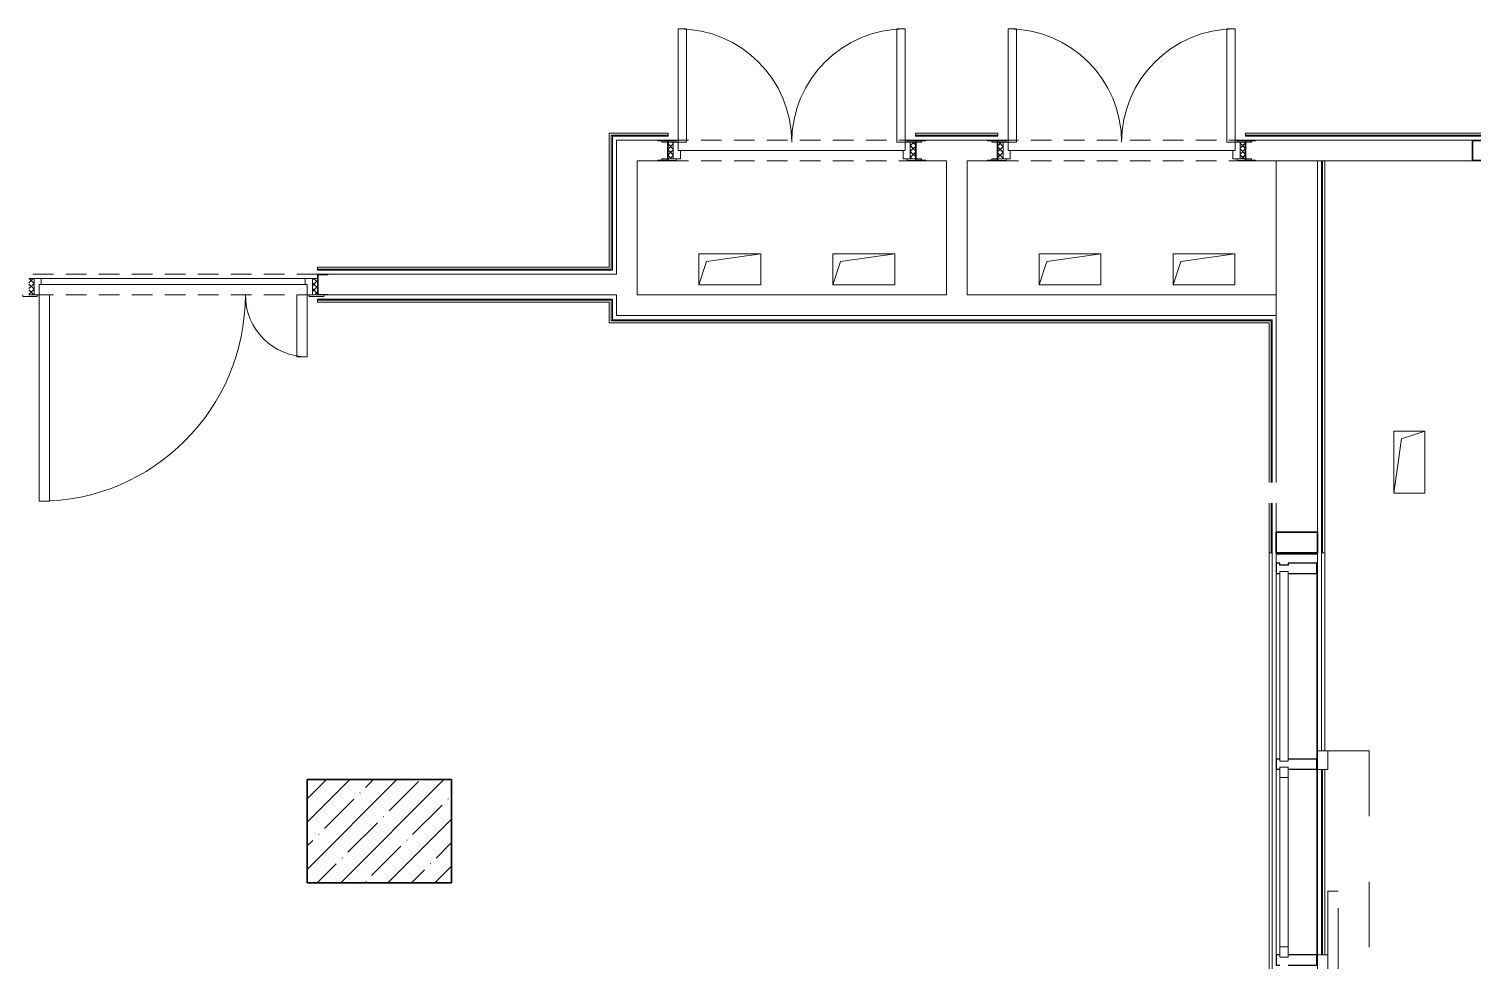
# Model space of a CAD drawing. Header units: millimetres. Extents: x 5993 to 95364, y 94667 to 143522.
# Drawn here: x 49304 to 49874, y 119288 to 119655 of the extents above; entities that cross this region are included whole.
import ezdxf

# ---------------------------------------------------------------- set-up
doc = ezdxf.new("R2010")
doc.units = ezdxf.units.MM
for name, pattern in [('200_ШТРИХ_ш1п0_6_', [160, 100, -60]), ('Штрих', [635, 317.5, -317.5]), ('Штрих короткий', [300, 150, -150])]:
    doc.linetypes.add(name, pattern=pattern)
for name, color, linetype, lineweight in [('0-2', 7, 'Continuous', 9), ('Двери', 7, 'Continuous', 9), ('Двери-1', 7, 'Continuous', 13), ('Импосты витража', 7, 'Continuous', 9), ('Импосты витража-1', 7, 'Continuous', 25), ('Каркас несущий', 7, 'Continuous', 9), ('Каркас_Импост', 7, 'Continuous', 13), ('Каркас_Импост-1', 7, 'Continuous', 9), ('Невидимые линии-1', 7, 'Штрих', 9), ('Несущие колонны', 7, 'Continuous', 9), ('Несущие колонны-1', 7, 'Continuous', 35), ('Обобщенные модели', 7, 'Continuous', 9), ('Общие ребра', 7, 'Continuous', 9), ('Остекление-1', 7, 'Continuous', 9), ('Открывание-1', 7, 'Continuous', 9), ('Панель', 7, 'Continuous', 13), ('Перекрытия', 7, 'Continuous', 9), ('Перемычка-1', 7, 'Штрих короткий', 9), ('Перемычка_Пунктирные линии-1', 7, '200_ШТРИХ_ш1п0_6_', 9), ('Стены', 7, 'Continuous', 9), ('Стены-1', 7, 'Continuous', 13)]:
    doc.layers.add(name, color=color, linetype=linetype, lineweight=lineweight)

# ---------------------------------------------------------------- blocks, each defined once
blk = doc.blocks.new('Дверь_СКБ_2Ст_Внутренняя_ШЕР - СОШ_Д-27__Дв_1400x2100h_Помещения пищеблока_EI30-27874836-АИ2_01_План напольных покрытий и плинтусов 1го этажа _Часть 1_')
at = {"layer": 'Двери'}
h = blk.add_hatch(dxfattribs=at)
h.set_pattern_fill('FP_80', color=256, style=0, pattern_type=2)
h.set_pattern_definition([(135, (1601.41, 114.685), (-14.14214, -14.14214), []), (225, (1601.41, 114.685), (14.14214, -14.14214), [])])
h.paths.add_polyline_path([(687.5, 50), (687.5, -30), (712.5, -30), (712.5, 50)], flags=0)
at = {"layer": 'Каркас_Импост-1'}
h = blk.add_hatch(dxfattribs=at)
h.set_pattern_fill('FP_81', color=256, style=0, pattern_type=2)
h.set_pattern_definition([(45, (-521.384, 114.685), (-14.1421, 14.1421), []), (135, (-521.384, 114.685), (-14.1421, -14.1421), [])])
h.paths.add_polyline_path([(-687.5, 50), (-687.5, -30), (-662.5, -30), (-662.5, 50)], flags=0)
at = {"layer": 'Каркас_Импост'}
for p, q in [((-647.5, 58), (-717.5, 58)), ((-717.5, 58), (-717.5, 50)), ((-662.5, 50), (-687.5, 50)), ((-687.5, 50), (-647.5, 50)), ((-637.5, 50), (-662.5, 50)), ((-662.5, 50), (-662.5, -30)), ((-662.5, -30), (-662.5, 50)), ((-647.5, 50), (-662.5, 50)), ((-662.5, 50), (-662.5, 49)), ((-662.5, 49), (-647.5, 49)), ((-647.5, 50), (-647.5, 58)), ((-647.5, 49), (-647.5, 50)), ((-637.5, 0), (-637.5, 50)), ((-627.5, 0), (-637.5, 0)), ((-627.5, -30), (-627.5, 0)), ((662.5, 0), (652.5, 0)), ((652.5, 0), (652.5, -30)), ((662.5, 50), (662.5, 0)), ((687.5, 50), (662.5, 50)), ((742.5, 58), (672.5, 58)), ((672.5, 58), (672.5, 50)), ((687.5, 50), (672.5, 50)), ((672.5, 50), (672.5, 49)), ((672.5, 50), (712.5, 50)), ((672.5, 49), (687.5, 49)), ((687.5, -30), (687.5, 50)), ((712.5, 50), (687.5, 50)), ((687.5, 50), (687.5, -30)), ((687.5, 49), (687.5, 50)), ((742.5, 50), (742.5, 58)), ((-687.5, -30), (-662.5, -30)), ((-662.5, -30), (-627.5, -30)), ((652.5, -30), (687.5, -30)), ((687.5, -30), (712.5, -30))]:
    blk.add_line(p, q, dxfattribs=at)
at = {"layer": 'Открывание-1'}
for centre, radius, start, end in [((662.5, 50), 1000, 90, 180), ((-637.5, 50), 300, 0, 90)]:
    blk.add_arc(centre, radius, start, end, dxfattribs=at)
at = {"layer": 'Панель'}
for p, q in [((662.5, 1050), (612.5, 1050)), ((612.5, 1050), (612.5, 50)), ((662.5, 50), (662.5, 1050)), ((-637.5, 350), (-637.5, 50)), ((-587.5, 350), (-637.5, 350)), ((-587.5, 50), (-587.5, 350)), ((-637.5, 50), (-587.5, 50)), ((612.5, 50), (662.5, 50))]:
    blk.add_line(p, q, dxfattribs=at)
blk = doc.blocks.new('BSC_Колонна _Прямоугольная - 500х700-V109-АИ2_01_План напольных покрытий и плинтусов 1го этажа _Часть 1_')
at = {"layer": 'Несущие колонны'}
h = blk.add_hatch(dxfattribs=at)
h.set_pattern_fill('FP_142', color=256, style=0, pattern_type=2)
h.set_pattern_definition([(315, (-66200, 95950), (114.04925, 114.04925), []), (315, (-66200, 95835.95), (114.04925, 114.04925), [201.613, -40.323, 3.353, -36.97])])
h.paths.add_polyline_path([(-250, 350), (-250, -350), (250, -350), (250, 350)], flags=0)
at = {"layer": 'Несущие колонны-1'}
for p, q in [((250, 350), (-250, 350)), ((-250, 350), (-250, -350)), ((250, -350), (250, 350)), ((-250, -350), (250, -350))]:
    blk.add_line(p, q, dxfattribs=at)
blk = doc.blocks.new('Дверь_СКБ_2Ст_Внутренняя_ШЕР - СОШ_Д-26__Дв_1200x2100h_Технический шкаф ЭОМ и СС_EI30-29444369-АИ2_01_План напольных покрытий и плинтусов 1го этажа _Часть 1_')
at = {"layer": 'Двери'}
h = blk.add_hatch(dxfattribs=at)
h.set_pattern_fill('FP_205', color=256, style=0, pattern_type=2)
h.set_pattern_definition([(135, (1701.41, 114.685), (-14.14214, -14.14214), []), (225, (1701.41, 114.685), (14.14214, -14.14214), [])])
h.paths.add_polyline_path([(612.5, -40), (612.5, 40), (587.5, 40), (587.5, -40)], flags=0)
at = {"layer": 'Каркас_Импост-1'}
h = blk.add_hatch(dxfattribs=at)
h.set_pattern_fill('FP_206', color=256, style=0, pattern_type=2)
h.set_pattern_definition([(45, (-421.384, 114.685), (-14.1421, 14.1421), []), (135, (-421.384, 114.685), (-14.1421, -14.1421), [])])
h.paths.add_polyline_path([(-562.5, -40), (-562.5, 40), (-587.5, 40), (-587.5, -40)], flags=0)
at = {"layer": 'Двери'}
for p, q in [((-617.5, 47), (-617.5, 40)), ((-617.5, 40), (-590.5, 40)), ((-547.5, 48), (-587.6, 48)), ((-587.5, 40), (-562.5, 40)), ((-562.5, 40), (-547.5, 40)), ((-547.5, 40), (-547.5, 48)), ((612.5, 48), (572.5, 48)), ((572.5, 48), (572.5, 40)), ((572.5, 40), (587.5, 40)), ((587.5, 40), (612.5, 40)), ((615.3, 40), (642.5, 40)), ((642.5, 40), (642.5, 47)), ((-617.5, -40), (-617.5, -47)), ((-590.3, -40), (-617.5, -40)), ((-562.5, -40), (-587.5, -40)), ((-587.5, -48), (-547.5, -48)), ((-547.5, -40), (-562.5, -40)), ((-547.5, -48), (-547.5, -40)), ((587.5, -40), (572.5, -40)), ((572.5, -40), (572.5, -48)), ((572.5, -48), (612.6, -48)), ((612.5, -40), (587.5, -40)), ((642.5, -40), (615.5, -40)), ((642.5, -47), (642.5, -40))]:
    blk.add_line(p, q, dxfattribs=at)
at = {"layer": 'Каркас_Импост'}
for p, q in [((-562.5, 40), (-587.5, 40)), ((-537.5, 40), (-562.5, 40)), ((-562.5, 40), (-562.5, -40)), ((-562.5, -40), (-562.5, 40)), ((-537.5, 0), (-537.5, 40)), ((-527.5, 0), (-537.5, 0)), ((-527.5, -40), (-527.5, 0)), ((562.5, 0), (552.5, 0)), ((552.5, 0), (552.5, -40)), ((562.5, 40), (562.5, 0)), ((587.5, 40), (562.5, 40)), ((587.5, -40), (587.5, 40)), ((612.5, 40), (587.5, 40)), ((587.5, 40), (587.5, -40)), ((-587.5, -40), (-562.5, -40)), ((-562.5, -40), (-527.5, -40)), ((552.5, -40), (587.5, -40)), ((587.5, -40), (612.5, -40))]:
    blk.add_line(p, q, dxfattribs=at)
at = {"layer": 'Открывание-1'}
for centre, start, end in [((-537.5, 40), 0, 90), ((562.5, 40), 90, 180)]:
    blk.add_arc(centre, 550, start, end, dxfattribs=at)
at = {"layer": 'Панель'}
for p, q in [((-537.5, 590), (-537.5, 40)), ((-497.5, 590), (-537.5, 590)), ((-497.5, 40), (-497.5, 590)), ((562.5, 590), (522.5, 590)), ((522.5, 590), (522.5, 40)), ((562.5, 40), (562.5, 590)), ((-537.5, 40), (-497.5, 40)), ((522.5, 40), (562.5, 40))]:
    blk.add_line(p, q, dxfattribs=at)
blk = doc.blocks.new('PNS_Панель прямоугольная2 - Нр_Стекло - 40мм-29109210-АИ2_01_План напольных покрытий и плинтусов 1го этажа _Часть 1_')
at = {"layer": 'Остекление-1'}
for p, q in [((-460, 0), (-460, 40)), ((-460, 40), (460, 40)), ((460, 40), (460, 0)), ((-460, 0), (460, 0)), ((460, 0), (-460, 0))]:
    blk.add_line(p, q, dxfattribs=at)
blk = doc.blocks.new('Прямоугольный импост - Импост структурный с накладкой - 180мм-V181-АИ2_01_План напольных покрытий и плинтусов 1го этажа _Часть 1_')
at = {"layer": 'Импосты витража-1'}
for p, q in [((-25, 0), (-25, 17)), ((-25, 17), (25, 17)), ((-15, 0), (-25, 0)), ((-15, -40), (-15, 0)), ((25, 17), (25, 0)), ((-25, -180), (-25, -40)), ((-25, -40), (-15, -40)), ((25, -40), (25, -180)), ((25, -180), (-25, -180))]:
    blk.add_line(p, q, dxfattribs=at)
blk = doc.blocks.new('Прямоугольный импост - Импост структурный с накладкой - 180мм-29109187-АИ2_01_План напольных покрытий и плинтусов 1го этажа _Часть 1_')
at = {"layer": 'Импосты витража-1'}
for p, q in [((-25, 0), (-25, 17)), ((-25, 17), (25, 17)), ((25, 17), (25, 0)), ((-25, -180), (-25, -40)), ((25, -40), (25, -180)), ((25, -180), (-25, -180))]:
    blk.add_line(p, q, dxfattribs=at)
blk = doc.blocks.new('Прямоугольный импост - Импост структурный с накладкой - 180мм-29109185-АИ2_01_План напольных покрытий и плинтусов 1го этажа _Часть 1_')
at = {"layer": 'Импосты витража'}
for p, q in [((100300, 67450), (100300, 66575)), ((100497, 67450), (100497, 66575))]:
    blk.add_line(p, q, dxfattribs=at)
blk = doc.blocks.new('PNS_Панель прямоугольная2 - Нр_Стекло - 40мм-29109234-АИ2_01_План напольных покрытий и плинтусов 1го этажа _Часть 1_')
at = {"layer": 'Каркас_Импост'}
for p, q in [((-460, 0), (-460, 40)), ((-460, 40), (-410, 40)), ((-410, 40), (-410, 0)), ((460, 40), (410, 40)), ((410, 40), (410, 0)), ((460, 0), (460, 40)), ((-410, 0), (-460, 0)), ((410, 0), (460, 0))]:
    blk.add_line(p, q, dxfattribs=at)
at = {"layer": 'Каркас_Импост-1'}
for p, q in [((-410, 40), (410, 40)), ((-410, 0), (410, 0))]:
    blk.add_line(p, q, dxfattribs=at)
blk = doc.blocks.new('Прямоугольный импост - Импост структурный с накладкой - 180мм-29109192-АИ2_01_План напольных покрытий и плинтусов 1го этажа _Часть 1_')
at = {"layer": 'Импосты витража'}
for p, q in [((100300, 66575), (100300, 66550)), ((100497, 66575), (100497, 66550))]:
    blk.add_line(p, q, dxfattribs=at)
blk = doc.blocks.new('154_Фахверк_СКБ_Швеллер - Тип_100_4010-27789772-АИ2_01_План напольных покрытий и плинтусов 1го этажа _Часть 1_')
at = {"layer": 'Обобщенные модели'}
for p, q in [((175, 50), (125, 50)), ((125, 50), (125, -50)), ((128, 47), (175, 47)), ((128, -47), (128, 47)), ((175, 47), (175, 50)), ((125, -50), (175, -50)), ((175, -47), (128, -47)), ((175, -50), (175, -47))]:
    blk.add_line(p, q, dxfattribs=at)
blk = doc.blocks.new('АР_Перемычка - АР_Перемычка-27874934-АИ2_01_План напольных покрытий и плинтусов 1го этажа _Часть 1_')
at = {"layer": 'Обобщенные модели'}
blk.add_line((0, -50), (3, -50), dxfattribs=at)
at = {"layer": 'Перемычка_Пунктирные линии-1'}
for p, q in [((0, 50), (1400, 50)), ((0, -50), (1400, -50))]:
    blk.add_line(p, q, dxfattribs=at)
blk = doc.blocks.new('АР_Перемычка - АР_Перемычка-27882413-АИ2_01_План напольных покрытий и плинтусов 1го этажа _Часть 1_')
at = {"layer": 'Обобщенные модели'}
blk.add_line((0, -50), (3, -50), dxfattribs=at)
at = {"layer": 'Перемычка_Пунктирные линии-1'}
for p, q in [((0, 50), (1200, 50)), ((0, -50), (1200, -50))]:
    blk.add_line(p, q, dxfattribs=at)
blk = doc.blocks.new('DM_Штора_Противопожарная_Doormaster_EI-60 - ш_900 х в_2300 горячий цех-29093161-АИ2_01_План напольных покрытий и плинтусов 1го этажа _Часть 1_')
at = {"layer": 'Двери-1'}
for p, q in [((-325, 150), (-415, 150)), ((-415, 150), (-415, 100)), ((-325, 100), (-325, 150)), ((575, 150), (575, 100)), ((665, 150), (575, 150)), ((665, 100), (665, 150)), ((-415, 100), (-325, 100)), ((-325, 125), (575, 125)), ((575, 100), (665, 100))]:
    blk.add_line(p, q, dxfattribs=at)
at = {"layer": 'Невидимые линии-1'}
for p, q in [((-415, 350), (665, 350)), ((-415, 350), (-415, 100)), ((665, 100), (665, 350)), ((265, 200), (265, 150)), ((665, 200), (265, 200)), ((265, 150), (665, 150)), ((665, 150), (665, 200)), ((-415, 100), (665, 100))]:
    blk.add_line(p, q, dxfattribs=at)
blk = doc.blocks.new('Прямоугольный импост - Импост структурный с накладкой - 180мм-29109184-АИ2_01_План напольных покрытий и плинтусов 1го этажа _Часть 1_')
at = {"layer": 'Импосты витража'}
for p, q in [((100300, 64600), (100300, 63700)), ((100497, 64600), (100497, 63700))]:
    blk.add_line(p, q, dxfattribs=at)
blk = doc.blocks.new('ПР_Уголок - ПР_Уголок-37035710-АИ2_01_План напольных покрытий и плинтусов 1го этажа _Часть 1_')
at = {"layer": 'Каркас несущий'}
for p, q in [((0, -6), (0, 0)), ((200, 0), (200, -6)), ((0, -50), (0, -6)), ((200, -6), (0, -6)), ((200, -6), (200, -75)), ((200, -75), (197, -75))]:
    blk.add_line(p, q, dxfattribs=at)
blk = doc.blocks.new('AR_Отверстие прямоугольное _в плите_ - AR_Отверстие прямоугольное _в плите_-30229441-АИ2_01_План напольных покрытий и плинтусов 1го этажа _Часть 1_')
at = {"layer": 'Обобщенные модели'}
for p, q in [((150, 75), (-150, 75)), ((-150, 75), (-150, -75)), ((-112.5, 37.5), (150, 75)), ((150, -75), (150, 75)), ((-150, -75), (-112.5, 37.5)), ((-150, -75), (150, -75))]:
    blk.add_line(p, q, dxfattribs=at)
blk = doc.blocks.new('AR_Отверстие прямоугольное _в плите_ - AR_Отверстие прямоугольное _в плите_-30459630-АИ2_01_План напольных покрытий и плинтусов 1го этажа _Часть 1_')
at = {"layer": 'Обобщенные модели'}
for p, q in [((75, 150), (-75, 150)), ((-75, 150), (-75, -150)), ((-37.5, 112.5), (75, 150)), ((75, -150), (75, 150)), ((-75, -150), (-37.5, 112.5)), ((-75, -150), (75, -150))]:
    blk.add_line(p, q, dxfattribs=at)
blk = doc.blocks.new('Проем_Дверь_Прямоугольный - 6800х2300h_витражные проемы-35273744-АИ2_01_План напольных покрытий и плинтусов 1го этажа _Часть 1_')
at = {"layer": 'Перемычка-1'}
for p, q in [((3400, 100), (-3400, 100)), ((3400, -100), (-3400, -100))]:
    blk.add_line(p, q, dxfattribs=at)
blk = doc.blocks.new('BSC_Колонна _Прямоугольная1 - 200х100 _металл_-35572301-АИ2_01_План напольных покрытий и плинтусов 1го этажа _Часть 1_')
at = {"layer": 'Несущие колонны-1'}
for p, q in [((100, 50), (-100, 50)), ((-100, 50), (-100, -50)), ((100, -50), (100, 50)), ((-100, -50), (100, -50))]:
    blk.add_line(p, q, dxfattribs=at)
blk = doc.blocks.new('154_Фахверк_СКБ_Швеллер - Тип_100_4010_1-28088705-АИ2_01_План напольных покрытий и плинтусов 1го этажа _Часть 1_')
at = {"layer": 'Обобщенные модели'}
for p, q in [((175, 50), (125, 50)), ((125, 50), (125, -50)), ((128, 47), (175, 47)), ((128, -47), (128, 47)), ((175, 47), (175, 50)), ((125, -50), (175, -50)), ((175, -47), (128, -47)), ((175, -50), (175, -47))]:
    blk.add_line(p, q, dxfattribs=at)

msp = doc.modelspace()

# ---------------------------------------------------------------- linework, layer by layer
at = {"layer": 'Общие ребра'}
for p, q in [((49534.14, 119613.46), (49534.55, 119613.46)), ((49534.14, 119613.46), (49534.14, 119561.37)), ((49556.52, 119613.46), (49534.55, 119613.46)), ((49686.75, 119613.46), (49654.2, 119613.46)), ((49886.17, 119613.46), (49784.43, 119613.46)), ((49814.95, 119603.29), (49814.95, 119448.64)), ((49534.14, 119560.56), (49418.15, 119560.56)), ((49534.14, 119561.37), (49534.14, 119560.56)), ((49418.15, 119548.35), (49533.32, 119548.35)), ((49533.32, 119548.35), (49534.14, 119548.35)), ((49534.14, 119548.35), (49534.14, 119540.62)), ((49534.14, 119540.21), (49534.14, 119540.62)), ((49534.14, 119540.21), (49793.79, 119540.21)), ((49793.79, 119540.21), (49794.6, 119540.21)), ((49794.6, 119540.21), (49794.6, 119476.31)), ((49794.6, 119468.17), (49794.6, 119448.64))]:
    msp.add_line(p, q, dxfattribs=at)
at = {"layer": 'Перекрытия'}
for p, q in [((49556.52, 119611.43), (49558.56, 119611.43)), ((49558.56, 119611.43), (49558.56, 119611.27)), ((49561.41, 119607.36), (49649.31, 119607.36)), ((49652.16, 119611.27), (49652.16, 119611.43)), ((49652.16, 119611.43), (49654.2, 119611.43)), ((49686.75, 119611.43), (49688.79, 119611.43)), ((49688.79, 119611.43), (49688.79, 119611.27)), ((49691.64, 119607.36), (49779.55, 119607.36)), ((49782.39, 119611.27), (49782.39, 119611.43)), ((49782.39, 119611.43), (49784.43, 119611.43)), ((49413.27, 119556.89), (49309.08, 119556.89)), ((49309.08, 119554.45), (49413.27, 119554.45))]:
    msp.add_line(p, q, dxfattribs=at)
at = {"layer": 'Стены'}
for p, q in [((49793.79, 118895.15), (49793.79, 119448.64)), ((49795.01, 119448.64), (49795.01, 118895.15)), ((49814.55, 119370.5), (49814.55, 119448.64)), ((49815.77, 119448.64), (49815.77, 119370.5)), ((49812.92, 119442.53), (49812.92, 119370.5)), ((49812.92, 119363.17), (49812.92, 119289.92)), ((49814.55, 119289.92), (49814.55, 119363.17)), ((49815.77, 119363.17), (49815.77, 119289.92))]:
    msp.add_line(p, q, dxfattribs=at)
at = {"layer": 'Стены-1'}
for p, q in [((49534.14, 119614.28), (49533.32, 119614.28)), ((49533.32, 119614.28), (49533.32, 119561.37)), ((49534.55, 119614.28), (49534.14, 119614.28)), ((49556.52, 119614.28), (49534.55, 119614.28)), ((49534.55, 119613.06), (49556.52, 119613.06)), ((49534.55, 119561.37), (49534.55, 119613.06)), ((49556.52, 119613.06), (49556.52, 119614.28)), ((49686.75, 119614.28), (49654.2, 119614.28)), ((49654.2, 119614.28), (49654.2, 119613.06)), ((49654.2, 119613.06), (49686.75, 119613.06)), ((49686.75, 119613.06), (49686.75, 119614.28)), ((49886.17, 119614.28), (49784.43, 119614.28)), ((49784.43, 119614.28), (49784.43, 119613.06)), ((49784.43, 119613.06), (49886.17, 119613.06)), ((49536.17, 119611.43), (49536.17, 119558.52)), ((49544.31, 119611.43), (49536.17, 119611.43)), ((49552.45, 119611.43), (49544.31, 119611.43)), ((49682.69, 119611.43), (49658.27, 119611.43)), ((49873.96, 119611.43), (49788.5, 119611.43)), ((49544.31, 119550.38), (49544.31, 119603.29)), ((49544.31, 119603.29), (49552.45, 119603.29)), ((49658.27, 119603.29), (49666.41, 119603.29)), ((49666.41, 119603.29), (49666.41, 119550.38)), ((49674.55, 119550.38), (49674.55, 119603.29)), ((49674.55, 119603.29), (49682.69, 119603.29)), ((49788.5, 119603.29), (49873.96, 119603.29)), ((49812.92, 119603.29), (49796.64, 119603.29)), ((49796.64, 119603.29), (49796.64, 119476.31)), ((49812.92, 119456.78), (49812.92, 119603.29)), ((49815.77, 119603.29), (49814.55, 119603.29)), ((49814.55, 119603.29), (49814.55, 119448.64)), ((49815.77, 119448.64), (49815.77, 119603.29)), ((49533.32, 119561.37), (49418.15, 119561.37)), ((49418.15, 119561.37), (49418.15, 119560.15)), ((49534.55, 119560.56), (49534.55, 119561.37)), ((49534.55, 119560.15), (49534.55, 119560.56)), ((49418.15, 119560.15), (49534.55, 119560.15)), ((49536.17, 119558.52), (49422.22, 119558.52)), ((49422.22, 119550.38), (49536.17, 119550.38)), ((49536.17, 119550.38), (49536.17, 119542.24)), ((49666.41, 119550.38), (49544.31, 119550.38)), ((49796.64, 119550.38), (49674.55, 119550.38)), ((49796.64, 119542.24), (49796.64, 119550.38)), ((49533.32, 119548.76), (49418.15, 119548.76)), ((49418.15, 119548.76), (49418.15, 119547.53)), ((49418.15, 119547.53), (49533.32, 119547.53)), ((49534.14, 119548.76), (49533.32, 119548.76)), ((49533.32, 119547.53), (49533.32, 119540.62)), ((49534.55, 119548.76), (49534.14, 119548.76)), ((49534.55, 119540.62), (49534.55, 119548.76)), ((49533.32, 119540.62), (49533.32, 119540.21)), ((49533.32, 119540.21), (49533.32, 119539.39)), ((49533.32, 119539.39), (49793.79, 119539.39)), ((49793.79, 119540.62), (49534.55, 119540.62)), ((49536.17, 119542.24), (49796.64, 119542.24)), ((49794.6, 119540.62), (49793.79, 119540.62)), ((49793.79, 119539.39), (49793.79, 119476.31)), ((49795.01, 119540.62), (49794.6, 119540.62)), ((49795.01, 119476.31), (49795.01, 119540.62)), ((49793.79, 119468.17), (49793.79, 119448.64)), ((49795.01, 119448.64), (49795.01, 119468.17)), ((49796.64, 119468.17), (49796.64, 119456.78)), ((49793.79, 119448.64), (49795.01, 119448.64)), ((49814.55, 119448.64), (49815.77, 119448.64))]:
    msp.add_line(p, q, dxfattribs=at)

# ---------------------------------------------------------------- block references
at = {"layer": '0-2', "xscale": 0.08139549610658335, "yscale": 0.08139549610658335, "zscale": 0.08139549610658335}
for name, p in [('Дверь_СКБ_2Ст_Внутренняя_ШЕР - СОШ_Д-26__Дв_1200x2100h_Технический шкаф ЭОМ и СС_EI30-29444369-АИ2_01_План напольных покрытий и плинтусов 1го этажа _Часть 1_', (49604.34, 119607.36)), ('Дверь_СКБ_2Ст_Внутренняя_ШЕР - СОШ_Д-26__Дв_1200x2100h_Технический шкаф ЭОМ и СС_EI30-29444369-АИ2_01_План напольных покрытий и плинтусов 1го этажа _Часть 1_', (49734.57, 119607.36)), ('АР_Перемычка - АР_Перемычка-27882413-АИ2_01_План напольных покрытий и плинтусов 1го этажа _Часть 1_', (49556.52, 119607.36)), ('154_Фахверк_СКБ_Швеллер - Тип_100_4010-27789772-АИ2_01_План напольных покрытий и плинтусов 1го этажа _Часть 1_', (49644.02, 119607.36)), ('АР_Перемычка - АР_Перемычка-27882413-АИ2_01_План напольных покрытий и плинтусов 1го этажа _Часть 1_', (49686.75, 119607.36)), ('154_Фахверк_СКБ_Швеллер - Тип_100_4010-27789772-АИ2_01_План напольных покрытий и плинтусов 1го этажа _Часть 1_', (49774.25, 119607.36)), ('154_Фахверк_СКБ_Швеллер - Тип_100_4010_1-28088705-АИ2_01_План напольных покрытий и плинтусов 1го этажа _Часть 1_', (49863.79, 119607.36)), ('AR_Отверстие прямоугольное _в плите_ - AR_Отверстие прямоугольное _в плите_-30229441-АИ2_01_План напольных покрытий и плинтусов 1го этажа _Часть 1_', (49580.9, 119560.53)), ('AR_Отверстие прямоугольное _в плите_ - AR_Отверстие прямоугольное _в плите_-30229441-АИ2_01_План напольных покрытий и плинтусов 1го этажа _Часть 1_', (49633.81, 119560.53)), ('AR_Отверстие прямоугольное _в плите_ - AR_Отверстие прямоугольное _в плите_-30229441-АИ2_01_План напольных покрытий и плинтусов 1го этажа _Часть 1_', (49715.2, 119560.53)), ('AR_Отверстие прямоугольное _в плите_ - AR_Отверстие прямоугольное _в плите_-30229441-АИ2_01_План напольных покрытий и плинтусов 1го этажа _Часть 1_', (49768.11, 119560.53)), ('154_Фахверк_СКБ_Швеллер - Тип_100_4010-27789772-АИ2_01_План напольных покрытий и плинтусов 1го этажа _Часть 1_', (49407.98, 119554.45)), ('AR_Отверстие прямоугольное _в плите_ - AR_Отверстие прямоугольное _в плите_-30459630-АИ2_01_План напольных покрытий и плинтусов 1го этажа _Часть 1_', (49849.14, 119484.42)), ('BSC_Колонна _Прямоугольная1 - 200х100 _металл_-35572301-АИ2_01_План напольных покрытий и плинтусов 1го этажа _Часть 1_', (49804.78, 119452.71)), ('ПР_Уголок - ПР_Уголок-37035710-АИ2_01_План напольных покрытий и плинтусов 1го этажа _Часть 1_', (49796.64, 119448.64)), ('Прямоугольный импост - Импост структурный с накладкой - 180мм-29109185-АИ2_01_План напольных покрытий и плинтусов 1го этажа _Часть 1_', (41632.67, 113950.37)), ('Прямоугольный импост - Импост структурный с накладкой - 180мм-29109192-АИ2_01_План напольных покрытий и плинтусов 1го этажа _Часть 1_', (41632.67, 113950.37)), ('Прямоугольный импост - Импост структурный с накладкой - 180мм-29109184-АИ2_01_План напольных покрытий и плинтусов 1го этажа _Часть 1_', (41632.67, 114105.02))]:
    msp.add_blockref(name, p, dxfattribs=at)
for name, p, rotation in [('154_Фахверк_СКБ_Швеллер - Тип_100_4010-27789772-АИ2_01_План напольных покрытий и плинтусов 1го этажа _Часть 1_', (49566.7, 119607.36), 180), ('154_Фахверк_СКБ_Швеллер - Тип_100_4010-27789772-АИ2_01_План напольных покрытий и плинтусов 1го этажа _Часть 1_', (49696.93, 119607.36), 180), ('Дверь_СКБ_2Ст_Внутренняя_ШЕР - СОШ_Д-27__Дв_1400x2100h_Помещения пищеблока_EI30-27874836-АИ2_01_План напольных покрытий и плинтусов 1го этажа _Часть 1_', (49362.19, 119554.45), 180), ('АР_Перемычка - АР_Перемычка-27874934-АИ2_01_План напольных покрытий и плинтусов 1го этажа _Часть 1_', (49418.15, 119554.45), 180), ('Проем_Дверь_Прямоугольный - 6800х2300h_витражные проемы-35273744-АИ2_01_План напольных покрытий и плинтусов 1го этажа _Часть 1_', (49804.78, 119171.89), 269.9999999999998), ('PNS_Панель прямоугольная2 - Нр_Стекло - 40мм-29109210-АИ2_01_План напольных покрытий и плинтусов 1го этажа _Часть 1_', (49798.02, 119403.87), 269.9999999999997), ('DM_Штора_Противопожарная_Doormaster_EI-60 - ш_900 х в_2300 горячий цех-29093161-АИ2_01_План напольных покрытий и плинтусов 1го этажа _Часть 1_', (49804.78, 119336.72), 269.9999999999998), ('PNS_Панель прямоугольная2 - Нр_Стекло - 40мм-29109234-АИ2_01_План напольных покрытий и плинтусов 1го этажа _Часть 1_', (49798.02, 119326.55), 269.9999999999997), ('BSC_Колонна _Прямоугольная - 500х700-V109-АИ2_01_План напольных покрытий и плинтусов 1го этажа _Часть 1_', (49442.57, 119338.76), 89.9999999999999)]:
    msp.add_blockref(name, p, dxfattribs=dict(at, rotation=rotation))
at = {"layer": '0-2', "extrusion": (0, 0, -1), "xscale": 0.08139549610658335, "yscale": 0.08139549610658335, "zscale": 0.08139549610658335, "rotation": 270.0000000000002}
for name, p in [('Прямоугольный импост - Импост структурный с накладкой - 180мм-V181-АИ2_01_План напольных покрытий и плинтусов 1го этажа _Часть 1_', (-49798.02, 119442.53)), ('Прямоугольный импост - Импост структурный с накладкой - 180мм-29109187-АИ2_01_План напольных покрытий и плинтусов 1го этажа _Часть 1_', (-49798.02, 119365.21)), ('Прямоугольный импост - Импост структурный с накладкой - 180мм-29109187-АИ2_01_План напольных покрытий и плинтусов 1го этажа _Часть 1_', (-49798.02, 119287.88))]:
    msp.add_blockref(name, p, dxfattribs=at)

doc.saveas('drawing.dxf')
